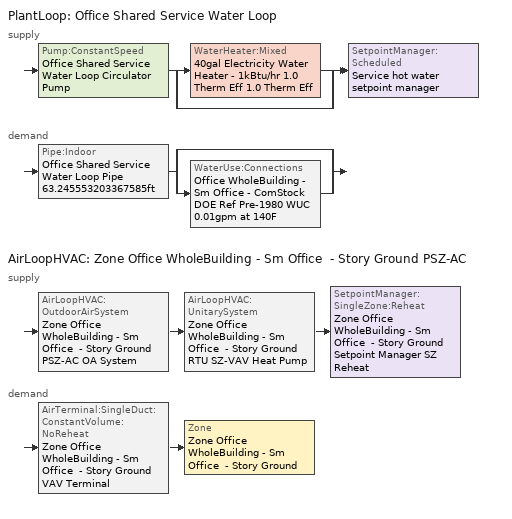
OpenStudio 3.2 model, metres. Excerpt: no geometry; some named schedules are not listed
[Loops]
PlantLoop 'Office Shared Service Water Loop'
 supply: Pump:ConstantSpeed 'Office Shared Service Water Loop Circulator Pump' > split
  | WaterHeater:Mixed '40gal Electricity Water Heater - 1kBtu/hr 1.0 Therm Eff 1.0 Therm Eff'
  | bypass
  join > SetpointManager:Scheduled 'Service hot water setpoint manager'
 demand: Pipe:Indoor 'Office Shared Service Water Loop Pipe 63.245553203367585ft' > split
  | bypass
  | WaterUse:Connections 'Office WholeBuilding - Sm Office - ComStock DOE Ref Pre-1980 WUC 0.01gpm at 140F'
AirLoopHVAC 'Zone Office WholeBuilding - Sm Office  - Story Ground PSZ-AC'
 supply: AirLoopHVAC:OutdoorAirSystem 'Zone Office WholeBuilding - Sm Office  - Story Ground PSZ-AC OA System' > AirLoopHVAC:UnitarySystem 'Zone Office WholeBuilding - Sm Office  - Story Ground RTU SZ-VAV Heat Pump' > SetpointManager:SingleZone:Reheat 'Zone Office WholeBuilding - Sm Office  - Story Ground Setpoint Manager SZ Reheat'
 demand: AirTerminal:SingleDuct:ConstantVolume:NoReheat 'Zone Office WholeBuilding - Sm Office  - Story Ground VAV Terminal' > Zone 'Zone Office WholeBuilding - Sm Office  - Story Ground'
[Construction]
Copper pipe 0.75in type L with 0.5in fiberglass batt: Fiberglass batt 0.5in, Copper pipe 0.75in type L
[Material] Roughness=Smooth; Thermal Absorptance=0.9; Solar Absorptance=0.7; Visible Absorptance=0.7
Name | Thickness {m} | Conductivity {W/m-K} | Density {kg/m3} | Specific Heat {J/kg-K}
Copper pipe 0.75in type L | 0.001143 | 386 | 8906.27 | 385.1856
Fiberglass batt 0.5in | 0.0127 | 0.0663448 | 11.2129 | 837.36
[Sizing:Zone]
Zone Office WholeBuilding - Sm Office  - Story Ground: Zone Cooling Design Supply Air Temperature Input Method=SupplyAirTemperature; Zone Cooling Design Supply Air Temperature {C}=12.7778; Zone Cooling Design Supply Air Temperature Difference {deltaC}=11.11; Zone Heating Design Supply Air Temperature Input Method=SupplyAirTemperature; Zone Heating Design Supply Air Temperature {C}=50; Zone Heating Design Supply Air Temperature Difference {deltaC}=11.11; Zone Cooling Design Supply Air Humidity Ratio {kg-H2O/kg-air}=0.0085; Zone Heating Design Supply Air Humidity Ratio {kg-H2O/kg-air}=0.008; Cooling Design Air Flow Method=DesignDay; Heating Design Air Flow Method=DesignDay; Account for Dedicated Outdoor Air System=No; Dedicated Outdoor Air System Control Strategy=NeutralSupplyAir; Dedicated Outdoor Air Low Setpoint Temperature for Design {C}=autosize; Dedicated Outdoor Air High Setpoint Temperature for Design {C}=autosize
[Zone equipment]
Zone Office WholeBuilding - Sm Office  - Story Ground: Zone Office WholeBuilding - Sm Office  - Story Ground VAV Terminal
[WaterUse:Connections]
Office WholeBuilding - Sm Office - ComStock DOE Ref Pre-1980 WUC 0.01gpm at 140F: Water Use Equipment Name 1=Office WholeBuilding - Sm Office - ComStock DOE Ref Pre-1980 Service Water Use 0.01gpm at 140F
[WaterUse:Equipment:Definition]
Office WholeBuilding - Sm Office - ComStock DOE Ref Pre-1980 Service Water Use Def 0.01gpm: Peak Flow Rate {m3/s}=5.73339e-07; Target Temperature Schedule=Mixed Water At Faucet Temp - 140F; Sensible Fraction Schedule=Fraction Sensible - 0.2; Latent Fraction Schedule=Fraction Latent - 0.05
[WaterUse:Equipment]
Office WholeBuilding - Sm Office - ComStock DOE Ref Pre-1980 Service Water Use 0.01gpm at 140F: Water Use Equipment Definition=Office WholeBuilding - Sm Office - ComStock DOE Ref Pre-1980 Service Water Use Def 0.01gpm; Flow Rate Fraction Schedule=OfficeSmall BLDG_SWH_SCH
[PlantLoop]
Office Shared Service Water Loop: Glycol Concentration=0; Maximum Loop Temperature {C}=60; Minimum Loop Temperature {C}=10; Plant Loop Volume {m3}=Autocalculate; Load Distribution Scheme=Optimal
[Sizing:Plant]
Office Shared Service Water Loop: Loop Type=Heating; Design Loop Exit Temperature {C}=60; Loop Design Temperature Difference {deltaC}=5; Sizing Option=NonCoincident; Zone Timesteps in Averaging Window=1; Coincident Sizing Factor Mode=None
[SetpointManager:Scheduled]
Service hot water setpoint manager: Control Variable=Temperature; Schedule=Service Water Loop Temp - 140F; Setpoint Node or NodeList=Office Shared Service Water Loop Supply Outlet Node
[Pump:ConstantSpeed]
Office Shared Service Water Loop Circulator Pump: Rated Flow Rate {m3/s}=autosize; Rated Pump Head {Pa}=29890.7; Rated Power Consumption {W}=autosize; Motor Efficiency=0.7; Fraction of Motor Inefficiencies to Fluid Stream=0; Pump Control Type=Intermittent; Design Power Sizing Method=PowerPerFlowPerPressure; Design Electric Power per Unit Flow Rate {W/(m3/s)}=348701.1; Design Shaft Power per Unit Flow Rate per Unit Head {W-s/m3-Pa}=1.28205
[WaterHeater:Mixed]
40gal Electricity Water Heater - 1kBtu/hr 1.0 Therm Eff 1.0 Therm Eff: Tank Volume {m3}=0.151416; Setpoint Temperature Schedule=Service Water Loop Temp - 140F; Deadband Temperature Difference {deltaC}=2; Maximum Temperature Limit {C}=60; Heater Control Type=Cycle; Heater Maximum Capacity {W}=167.789; Heater Fuel Type=Electricity; Heater Thermal Efficiency=1; Off Cycle Parasitic Fuel Consumption Rate {W}=0; Off Cycle Parasitic Fuel Type=Electricity; Off Cycle Parasitic Heat Fraction to Tank=0; On Cycle Parasitic Fuel Consumption Rate {W}=0; On Cycle Parasitic Fuel Type=Electricity; On Cycle Parasitic Heat Fraction to Tank=0; Ambient Temperature Indicator=Schedule; Ambient Temperature Schedule=Water Heater Ambient Temp Schedule - 70.0f; Off Cycle Loss Coefficient to Ambient Temperature {W/K}=1.87331; On Cycle Loss Coefficient to Ambient Temperature {W/K}=1.87331; Use Side Effectiveness=1; Source Side Effectiveness=1; Use Side Design Flow Rate {m3/s}=autosize; Source Side Design Flow Rate {m3/s}=autosize; Indirect Water Heating Recovery Time {hr}=1.5; Source Side Flow Control Mode=IndirectHeatPrimarySetpoint
[WaterHeater:Sizing]
40gal Electricity Water Heater - 1kBtu/hr 1.0 Therm Eff 1.0 Therm Eff: Design Mode=PeakDraw; Time Storage Can Meet Peak Draw {hr}=0.538503; Time for Tank Recovery {hr}=0; Nominal Tank Volume for Autosizing Plant Connections {m3}=1
[Pipe:Indoor]
Office Shared Service Water Loop Pipe 63.245553203367585ft: Construction=Copper pipe 0.75in type L with 0.5in fiberglass batt; Environment Type=Schedule; Ambient Temperature Schedule=Office Shared Service Water Loop Piping Air Temp - 70F; Ambient Air Velocity Schedule=Office Shared Service Water Loop Piping Air Velocity - 0.67mph; Pipe Inside Diameter {m}=0.019939; Pipe Length {m}=19.2772
[AirLoopHVAC]
Zone Office WholeBuilding - Sm Office  - Story Ground PSZ-AC: Availability Schedule=Zone Office WholeBuilding - Sm Office  - Story Ground PSZ-AC Occ Sch; Design Supply Air Flow Rate {m3/s}=AutoSize; Design Return Air Flow Fraction of Supply Air Flow=1
[Sizing:System]
Zone Office WholeBuilding - Sm Office  - Story Ground PSZ-AC: Type of Load to Size On=Sensible; Design Outdoor Air Flow Rate {m3/s}=Autosize; Central Heating Maximum System Air Flow Ratio=1; Preheat Design Temperature {C}=7.22222; Preheat Design Humidity Ratio {kg-H2O/kg-Air}=0.008; Precool Design Temperature {C}=12.7778; Precool Design Humidity Ratio {kg-H2O/kg-Air}=0.008; Central Cooling Design Supply Air Temperature {C}=12.7778; Central Heating Design Supply Air Temperature {C}=50; Sizing Option=Coincident; 100% Outdoor Air in Cooling=No; 100% Outdoor Air in Heating=No; Central Cooling Design Supply Air Humidity Ratio {kg-H2O/kg-Air}=0.0085; Central Heating Design Supply Air Humidity Ratio {kg-H2O/kg-Air}=0.008; Cooling Design Air Flow Method=DesignDay; Cooling Design Air Flow Rate {m3/s}=0; Heating Design Air Flow Method=DesignDay; Heating Design Air Flow Rate {m3/s}=0; System Outdoor Air Method=ZoneSum; Zone Maximum Outdoor Air Fraction=1; Cooling Supply Air Flow Rate Per Floor Area {m3/s-m2}=0.00996765; Cooling Fraction of Autosized Cooling Supply Air Flow Rate=1; Cooling Supply Air Flow Rate Per Unit Cooling Capacity {m3/s-W}=3.94755e-05; Heating Supply Air Flow Rate Per Floor Area {m3/s-m2}=0.00996765; Heating Fraction of Autosized Heating Supply Air Flow Rate=1; Heating Fraction of Autosized Cooling Supply Air Flow Rate=1; Heating Supply Air Flow Rate Per Unit Heating Capacity {m3/s-W}=3.15882e-05; Cooling Design Capacity Method=CoolingDesignCapacity; Cooling Design Capacity {W}=autosize; Cooling Design Capacity Per Floor Area {W/m2}=234.7; Fraction of Autosized Cooling Design Capacity=1; Heating Design Capacity Method=HeatingDesignCapacity; Heating Design Capacity {W}=autosize; Heating Design Capacity Per Floor Area {W/m2}=157; Fraction of Autosized Heating Design Capacity=1; Central Cooling Capacity Control Method=VAV
[SetpointManager:SingleZone:Reheat]
Zone Office WholeBuilding - Sm Office  - Story Ground Setpoint Manager SZ Reheat: Minimum Supply Air Temperature {C}=12.7778; Maximum Supply Air Temperature {C}=50; Control Zone=Zone Office WholeBuilding - Sm Office  - Story Ground; Setpoint Node or NodeList=Zone Office WholeBuilding - Sm Office  - Story Ground PSZ-AC Supply Outlet Node
[Controller:OutdoorAir]
Zone Office WholeBuilding - Sm Office  - Story Ground PSZ-AC OA System Controller: Minimum Outdoor Air Flow Rate {m3/s}=autosize; Maximum Outdoor Air Flow Rate {m3/s}=Autosize; Economizer Control Type=NoEconomizer; Economizer Control Action Type=ModulateFlow; Economizer Maximum Limit Dry-Bulb Temperature {C}=28; Economizer Maximum Limit Enthalpy {J/kg}=64000; Lockout Type=LockoutWithHeating; Minimum Limit Type=FixedMinimum; Minimum Outdoor Air Schedule=Zone Office WholeBuilding - Sm Office  - Story Ground PSZ-AC_night_novent_schedule; Controller Mechanical Ventilation=Controller Mechanical Ventilation 1; High Humidity Control=No; Heat Recovery Bypass Control Type=BypassWhenWithinEconomizerLimits
[Controller:MechanicalVentilation]
Controller Mechanical Ventilation 1: Availability Schedule=Always On Discrete; System Outdoor Air Method=ZoneSum
[AirLoopHVAC:OutdoorAirSystem]
Zone Office WholeBuilding - Sm Office  - Story Ground PSZ-AC OA System: Controller=Zone Office WholeBuilding - Sm Office  - Story Ground PSZ-AC OA System Controller
[AirTerminal:SingleDuct:ConstantVolume:NoReheat]
Zone Office WholeBuilding - Sm Office  - Story Ground VAV Terminal: Availability Schedule=Always On Discrete; Maximum Air Flow Rate {m3/s}=AutoSize
[Coil:Cooling:DX:MultiSpeed]
Zone Office WholeBuilding - Sm Office  - Story Ground PSZ-AC Heat Pump Cooling Coil: Availability Schedule=Always On Discrete; Condenser Type=AirCooled; Minimum Outdoor Dry-Bulb Temperature for Compressor Operation {C}=-25; Apply Part Load Fraction to Speeds Greater than 1=No; Apply Latent Degradation to Speeds Greater than 1=No; Crankcase Heater Capacity {W}=0; Maximum Outdoor Dry-Bulb Temperature for Crankcase Heater Operation {C}=10; Basin Heater Capacity {W/K}=0; Basin Heater Setpoint Temperature {C}=2; Fuel Type=Electricity; Stage 1=Coil Cooling DX Multi Speed Stage Data 1; Stage 2=Coil Cooling DX Multi Speed Stage Data 2; Stage 3=Coil Cooling DX Multi Speed Stage Data 3; Stage 4=Coil Cooling DX Multi Speed Stage Data 4
[Coil:Cooling:DX:MultiSpeed:StageData] Rated Evaporator Fan Power Per Volume Flow Rate {W/(m3/s)}=773.3; Total Cooling Capacity Function of Flow Fraction Curve=Zone Office WholeBuilding - Sm Office  - Story Ground PSZ-AC cool_cap_fff_all_stages; Energy Input Ratio Function of Flow Fraction Curve=Zone Office WholeBuilding - Sm Office  - Story Ground PSZ-AC cool_eir_fff; Part Load Fraction Correlation Curve=Zone Office WholeBuilding - Sm Office  - Story Ground PSZ-AC cool_plf_fplr; Nominal Time for Condensate Removal to Begin {s}=1000; Ratio of Initial Moisture Evaporation Rate and Steady State Latent Capacity=1.5; Maximum Cycling Rate {cycles/hr}=3; Latent Capacity Time Constant {s}=45; Rated Waste Heat Fraction of Power Input=0.5; Evaporative Condenser Effectiveness=0.9; Evaporative Condenser Air Flow Rate {m3/s}=autosize; Rated Evaporative Condenser Pump Power Consumption {W}=autosize
Name | Gross Rated Total Cooling Capacity {W} | Gross Rated Sensible Heat Ratio | Gross Rated Cooling COP {W/W} | Rated Air Flow Rate {m3/s} | Total Cooling Capacity Function of Temperature Curve | Energy Input Ratio Function of Temperature Curve | Waste Heat Function of Temperature Curve
Coil Cooling DX Multi Speed Stage Data 1 | 3604.06 | 0.872821 | 4.4 | 0.0489872 | Zone Office WholeBuilding - Sm Office  - Story Ground PSZ-AC cool_cap_ft1 | Zone Office WholeBuilding - Sm Office  - Story Ground PSZ-AC cool_eir_ft1 | Curve Biquadratic 7
Coil Cooling DX Multi Speed Stage Data 2 | 5406.08 | 0.804631 | 4.56 | 0.213927 | Zone Office WholeBuilding - Sm Office  - Story Ground PSZ-AC cool_cap_ft2 | Zone Office WholeBuilding - Sm Office  - Story Ground PSZ-AC cool_eir_ft2 | Curve Biquadratic 10
Coil Cooling DX Multi Speed Stage Data 3 | 7208.11 | 0.794527 | 4.44 | 0.378867 | Zone Office WholeBuilding - Sm Office  - Story Ground PSZ-AC cool_cap_ft3 | Zone Office WholeBuilding - Sm Office  - Story Ground PSZ-AC cool_eir_ft3 | Curve Biquadratic 13
Coil Cooling DX Multi Speed Stage Data 4 | 9010.14 | 0.784533 | 4.11 | 0.544302 | Zone Office WholeBuilding - Sm Office  - Story Ground PSZ-AC cool_cap_ft4 | Zone Office WholeBuilding - Sm Office  - Story Ground PSZ-AC cool_eir_ft4 | Curve Biquadratic 16
[Coil:Heating:DX:MultiSpeed]
Zone Office WholeBuilding - Sm Office  - Story Ground PSZ-AC Heat Pump Coil: Availability Schedule=Always On Discrete; Minimum Outdoor Dry-Bulb Temperature for Compressor Operation {C}=-17.7778; Crankcase Heater Capacity {W}=0; Maximum Outdoor Dry-Bulb Temperature for Crankcase Heater Operation {C}=10; Defrost Energy Input Ratio Function of Temperature Curve=Zone Office WholeBuilding - Sm Office  - Story Ground PSZ-AC defrost_eir; Maximum Outdoor Dry-Bulb Temperature for Defrost Operation {C}=4.444; Defrost Strategy=ReverseCycle; Defrost Control=OnDemand; Defrost Time Period Fraction=0.058333; Resistive Defrost Heater Capacity {W}=autosize; Apply Part Load Fraction to Speeds Greater than 1=No; Fuel Type=Electricity; Region number for Calculating HSPF=4
[Coil:Heating:Electric]
Zone Office WholeBuilding - Sm Office  - Story Ground PSZ-AC electric resistance backup coil: Availability Schedule=Always On Discrete; Efficiency=1; Nominal Capacity {W}=22256.6
[Fan:VariableVolume]
Zone Office WholeBuilding - Sm Office  - Story Ground PSZ-AC VFD Fan: Availability Schedule=Always On Discrete; Fan Total Efficiency=0.63; Pressure Rise {Pa}=622.722; Maximum Flow Rate {m3/s}=Autosize; Fan Power Minimum Flow Rate Input Method=Fraction; Fan Power Minimum Flow Fraction=0.4; Fan Power Minimum Air Flow Rate {m3/s}=0; Motor Efficiency=0.855; Motor In Airstream Fraction=1; Fan Power Coefficient 1=0.242469; Fan Power Coefficient 2=-1.46455; Fan Power Coefficient 3=4.496391; Fan Power Coefficient 4=-3.6426; Fan Power Coefficient 5=1.301203
[AirLoopHVAC:UnitarySystem]
Zone Office WholeBuilding - Sm Office  - Story Ground RTU SZ-VAV Heat Pump: Control Type=Load; Controlling Zone or Thermostat Location=Zone Office WholeBuilding - Sm Office  - Story Ground; Dehumidification Control Type=None; Availability Schedule=Always On Discrete; Supply Fan=Zone Office WholeBuilding - Sm Office  - Story Ground PSZ-AC VFD Fan; Fan Placement=DrawThrough; Supply Air Fan Operating Mode Schedule=Zone Office WholeBuilding - Sm Office  - Story Ground PSZ-AC_night_fancycle_schedule; Heating Coil=Zone Office WholeBuilding - Sm Office  - Story Ground PSZ-AC Heat Pump Coil; DX Heating Coil Sizing Ratio=1; Cooling Coil=Zone Office WholeBuilding - Sm Office  - Story Ground PSZ-AC Heat Pump Cooling Coil; Use DOAS DX Cooling Coil=No; DOAS DX Cooling Coil Leaving Minimum Air Temperature {C}=2; Latent Load Control=SensibleOnlyLoadControl; Supplemental Heating Coil=Zone Office WholeBuilding - Sm Office  - Story Ground PSZ-AC electric resistance backup coil; Supply Air Flow Rate During Cooling Operation {m3/s}=Autosize; Supply Air Flow Rate During Heating Operation {m3/s}=Autosize; Supply Air Flow Rate When No Cooling or Heating is Required {m3/s}=Autosize; Maximum Supply Air Temperature {C}=80; Maximum Outdoor Dry-Bulb Temperature for Supplemental Heater Operation {C}=21; Maximum Cycling Rate {cycles/hr}=2.5; Heat Pump Time Constant {s}=60; Fraction of On-Cycle Power Use=0.01; Heat Pump Fan Delay Time {s}=60; Ancilliary On-Cycle Electric Power {W}=0; Ancilliary Off-Cycle Electric Power {W}=0
[Schedule:Ruleset]
Name | Default Day Schedule | Summer Design Day Schedule | Winter Design Day Schedule
OfficeSmall BLDG_SWH_SCH | OfficeSmall BLDG_SWH_SCH Default | OfficeSmall BLDG_SWH_SCH Summer Design Day | OfficeSmall BLDG_SWH_SCH Winter Design Day
Fraction Sensible - 0.2 | Fraction Sensible - 0.2 Default
Fraction Latent - 0.05 | Fraction Latent - 0.05 Default
Mixed Water At Faucet Temp - 140F | Mixed Water At Faucet Temp - 140F Default
Service Water Loop Temp - 140F | Service Water Loop Temp - 140F Default
Water Heater Ambient Temp Schedule - 70.0f | Water Heater Ambient Temp Schedule - 70.0f Default
Office Shared Service Water Loop Piping Air Temp - 70F | Office Shared Service Water Loop Piping Air Temp - 70F Default
Office Shared Service Water Loop Piping Air Velocity - 0.67mph | Office Shared Service Water Loop Piping Air Velocity - 0.67mph Default
Zone Office WholeBuilding - Sm Office  - Story Ground PSZ-AC Occ Sch | Zone Office WholeBuilding - Sm Office  - Story Ground PSZ-AC Occ Sch Default | Zone Office WholeBuilding - Sm Office  - Story Ground PSZ-AC Occ Sch Summer Design Day | Zone Office WholeBuilding - Sm Office  - Story Ground PSZ-AC Occ Sch Winter Design Day
Zone Office WholeBuilding - Sm Office  - Story Ground PSZ-AC_night_novent_schedule | Zone Office WholeBuilding - Sm Office  - Story Ground PSZ-AC Occ Sch Default 2 | Zone Office WholeBuilding - Sm Office  - Story Ground PSZ-AC Occ Sch Summer Design Day 2 | Zone Office WholeBuilding - Sm Office  - Story Ground PSZ-AC Occ Sch Winter Design Day 2
Zone Office WholeBuilding - Sm Office  - Story Ground PSZ-AC_night_fancycle_schedule | Zone Office WholeBuilding - Sm Office  - Story Ground PSZ-AC Occ Sch Default 3 | Zone Office WholeBuilding - Sm Office  - Story Ground PSZ-AC Occ Sch Summer Design Day 3 | Zone Office WholeBuilding - Sm Office  - Story Ground PSZ-AC Occ Sch Winter Design Day 3
[Schedule:Day]
OfficeSmall BLDG_SWH_SCH Default: Yes, 24, 0, 0
OfficeSmall BLDG_SWH_SCH Winter Design Day; OfficeSmall BLDG_SWH_SCH Summer Design Day: 7, 0, 0, 8, 0, 0.27, 9, 0, 0.55, 11, 0, 0.64, 12, 0, 0.82, 13, 0, 1, 14, 0, 0.91, 16, 0, 0.55, 17, 0, 0.73, 19, 0, 0.37, 20, 0, 0.18, 21, 0, 0.27, 22, 0, 0.09, 24, 0, 0
Service Water Loop Temp - 140F Default: 24, 0, 60
Water Heater Ambient Temp Schedule - 70.0f Default; Office Shared Service Water Loop Piping Air Temp - 70F Default: 24, 0, 21.1111
Office Shared Service Water Loop Piping Air Velocity - 0.67mph Default: 24, 0, 0.3
Zone Office WholeBuilding - Sm Office  - Story Ground PSZ-AC Occ Sch Default; Zone Office WholeBuilding - Sm Office  - Story Ground PSZ-AC Occ Sch Default 2; Zone Office WholeBuilding - Sm Office  - Story Ground PSZ-AC Occ Sch Default 3: 7, 50, 0, 22, 25, 1, 24, 0, 0
Zone Office WholeBuilding - Sm Office  - Story Ground PSZ-AC Occ Sch Winter Design Day; Zone Office WholeBuilding - Sm Office  - Story Ground PSZ-AC Occ Sch Summer Design Day; Zone Office WholeBuilding - Sm Office  - Story Ground PSZ-AC Occ Sch Summer Design Day 2; Zone Office WholeBuilding - Sm Office  - Story Ground PSZ-AC Occ Sch Winter Design Day 2; Zone Office WholeBuilding - Sm Office  - Story Ground PSZ-AC Occ Sch Summer Design Day 3; Zone Office WholeBuilding - Sm Office  - Story Ground PSZ-AC Occ Sch Winter Design Day 3: 24, 0, 1
[Schedule:Rule]
Schedule Rule 12: Schedule Ruleset=OfficeSmall BLDG_SWH_SCH; Rule Order=0; Day Schedule=OfficeSmall BLDG_SWH_SCH WntrDsn|SmrDsn|Wkdy Day; Apply Monday=Yes; Apply Tuesday=Yes; Apply Wednesday=Yes; Apply Thursday=Yes; Apply Friday=Yes; Date Specification Type=DateRange; Start Month=1; Start Day=1; End Month=12; End Day=31
autogen OfficeSmall BLDG_SWH_SCH 1: Schedule Ruleset=OfficeSmall BLDG_SWH_SCH; Rule Order=1; Day Schedule=autogen OfficeSmall BLDG_SWH_SCH 1_day_sch; Apply Monday=Yes; Apply Tuesday=Yes; Apply Wednesday=Yes; Apply Thursday=Yes; Apply Friday=Yes; Date Specification Type=SpecificDates; Apply Sunday=Yes; Apply Saturday=Yes; Specific Month 1=1; Specific Day 1=4; Specific Month 2=1; Specific Day 2=11; Specific Month 3=1; Specific Day 3=18; Specific Month 4=1; Specific Day 4=25; Specific Month 5=2; Specific Day 5=1; Specific Month 6=2; Specific Day 6=8; Specific Month 7=2; Specific Day 7=15; Specific Month 8=2; Specific Day 8=22; Specific Month 9=3; Specific Day 9=1; Specific Month 10=3; Specific Day 10=8; Specific Month 11=3; Specific Day 11=15; Specific Month 12=3; Specific Day 12=22; Specific Month 13=3; Specific Day 13=29; Specific Month 14=4; Specific Day 14=5; Specific Month 15=4; Specific Day 15=12; Specific Month 16=4; Specific Day 16=19; Specific Month 17=4; Specific Day 17=26; Specific Month 18=5; Specific Day 18=3; Specific Month 19=5; Specific Day 19=10; Specific Month 20=5; Specific Day 20=17; Specific Month 21=5; Specific Day 21=24; Specific Month 22=5; Specific Day 22=31; Specific Month 23=6; Specific Day 23=7; Specific Month 24=6; Specific Day 24=14; Specific Month 25=6; Specific Day 25=21; Specific Month 26=6; Specific Day 26=28; Specific Month 27=7; Specific Day 27=5; Specific Month 28=7; Specific Day 28=12; Specific Month 29=7; Specific Day 29=19; Specific Month 30=7; Specific Day 30=26; Specific Month 31=8; Specific Day 31=2; Specific Month 32=8; Specific Day 32=9; Specific Month 33=8; Specific Day 33=16; Specific Month 34=8; Specific Day 34=23; Specific Month 35=8; Specific Day 35=30; Specific Month 36=9; Specific Day 36=6; Specific Month 37=9; Specific Day 37=13; Specific Month 38=9; Specific Day 38=20; Specific Month 39=9; Specific Day 39=27; Specific Month 40=10; Specific Day 40=4; Specific Month 41=10; Specific Day 41=11; Specific Month 42=10; Specific Day 42=18; Specific Month 43=10; Specific Day 43=25; Specific Month 44=11; Specific Day 44=1; Specific Month 45=11; Specific Day 45=8; Specific Month 46=11; Specific Day 46=15; Specific Month 47=11; Specific Day 47=22; Specific Month 48=11; Specific Day 48=29; Specific Month 49=12; Specific Day 49=6; Specific Month 50=12; Specific Day 50=13; Specific Month 51=12; Specific Day 51=20; Specific Month 52=12; Specific Day 52=27
Zone Office WholeBuilding - Sm Office  - Story Ground PSZ-AC Occ Sch Saturday Rule: Schedule Ruleset=Zone Office WholeBuilding - Sm Office  - Story Ground PSZ-AC Occ Sch; Rule Order=1; Day Schedule=Zone Office WholeBuilding - Sm Office  - Story Ground PSZ-AC Occ Sch Saturday; Date Specification Type=DateRange; Start Month=1; Start Day=1; End Month=12; End Day=31; Apply Saturday=Yes
Zone Office WholeBuilding - Sm Office  - Story Ground PSZ-AC Occ Sch Sunday Rule: Schedule Ruleset=Zone Office WholeBuilding - Sm Office  - Story Ground PSZ-AC Occ Sch; Rule Order=0; Day Schedule=Zone Office WholeBuilding - Sm Office  - Story Ground PSZ-AC Occ Sch Sunday; Date Specification Type=DateRange; Start Month=1; Start Day=1; End Month=12; End Day=31; Apply Sunday=Yes
Zone Office WholeBuilding - Sm Office  - Story Ground PSZ-AC Occ Sch Sunday Rule 2: Schedule Ruleset=Zone Office WholeBuilding - Sm Office  - Story Ground PSZ-AC_night_novent_schedule; Rule Order=0; Day Schedule=Zone Office WholeBuilding - Sm Office  - Story Ground PSZ-AC Occ Sch Sunday 2; Date Specification Type=DateRange; Start Month=1; Start Day=1; End Month=12; End Day=31; Apply Sunday=Yes
Zone Office WholeBuilding - Sm Office  - Story Ground PSZ-AC Occ Sch Saturday Rule 2: Schedule Ruleset=Zone Office WholeBuilding - Sm Office  - Story Ground PSZ-AC_night_novent_schedule; Rule Order=1; Day Schedule=Zone Office WholeBuilding - Sm Office  - Story Ground PSZ-AC Occ Sch Saturday 2; Date Specification Type=DateRange; Start Month=1; Start Day=1; End Month=12; End Day=31; Apply Saturday=Yes
[Schedule:Constant]
Always On Discrete: Value=1
[Curve:Biquadratic]
Name | Coefficient1 Constant | Coefficient2 x | Coefficient3 x**2 | Coefficient4 y | Coefficient5 y**2 | Coefficient6 x*y | Minimum Value of x | Maximum Value of x | Minimum Value of y | Maximum Value of y
Zone Office WholeBuilding - Sm Office  - Story Ground PSZ-AC cool_cap_ft1 | 1.203 | 0.07866 | -0.001797 | -0.09527 | 0.00134 | 0.0009421 | -100 | 100 | -100 | 100
Zone Office WholeBuilding - Sm Office  - Story Ground PSZ-AC cool_cap_ft2 | -1.07 | 0.2633 | -0.00629 | -0.03907 | 0.0005085 | 0.0001078 | -100 | 100 | -100 | 100
Zone Office WholeBuilding - Sm Office  - Story Ground PSZ-AC cool_cap_ft3 | -0.6195 | 0.1621 | -0.003028 | -0.002812 | -2.59e-05 | -0.0003764 | -100 | 100 | -100 | 100
Zone Office WholeBuilding - Sm Office  - Story Ground PSZ-AC cool_cap_ft4 | 1.037 | -0.02036 | 0.002231 | -0.0002538 | 4.604e-05 | -0.000779 | -100 | 100 | -100 | 100
Zone Office WholeBuilding - Sm Office  - Story Ground PSZ-AC cool_eir_ft1 | 1.021 | -0.1214 | 0.003936 | 0.05435 | 0.000283 | -0.002057 | -100 | 100 | -100 | 100
Zone Office WholeBuilding - Sm Office  - Story Ground PSZ-AC cool_eir_ft2 | 1.999 | -0.1977 | 0.006001 | 0.03196 | 0.000638 | -0.001948 | -100 | 100 | -100 | 100
Zone Office WholeBuilding - Sm Office  - Story Ground PSZ-AC cool_eir_ft3 | 1.745 | -0.1546 | 0.004585 | 0.02595 | 0.0006609 | -0.001752 | -100 | 100 | -100 | 100
Zone Office WholeBuilding - Sm Office  - Story Ground PSZ-AC cool_eir_ft4 | 0.2555 | 0.03711 | -0.001427 | 0.008907 | 0.0005665 | -0.0006538 | -100 | 100 | -100 | 100
Curve Biquadratic 7; Curve Biquadratic 10; Curve Biquadratic 13; Curve Biquadratic 16 | 1 | 0 | 0 | 0 | 0 | 0 | 0 | 0 | 0 | 0
Zone Office WholeBuilding - Sm Office  - Story Ground PSZ-AC defrost_eir | 0.1528 | 0 | 0 | 0 | 0 | 0 | -100 | 100 | -100 | 100
[Curve:Quadratic] Coefficient3 x**2=0; Minimum Value of x=0
Name | Coefficient1 Constant | Coefficient2 x | Maximum Value of x | Minimum Curve Output | Maximum Curve Output
Zone Office WholeBuilding - Sm Office  - Story Ground PSZ-AC cool_cap_fff_all_stages; Zone Office WholeBuilding - Sm Office  - Story Ground PSZ-AC cool_eir_fff | 1 | 0 | 2 | 0 | 2
Zone Office WholeBuilding - Sm Office  - Story Ground PSZ-AC cool_plf_fplr | 0.75 | 0.25 | 1 | 0.7 | 1
